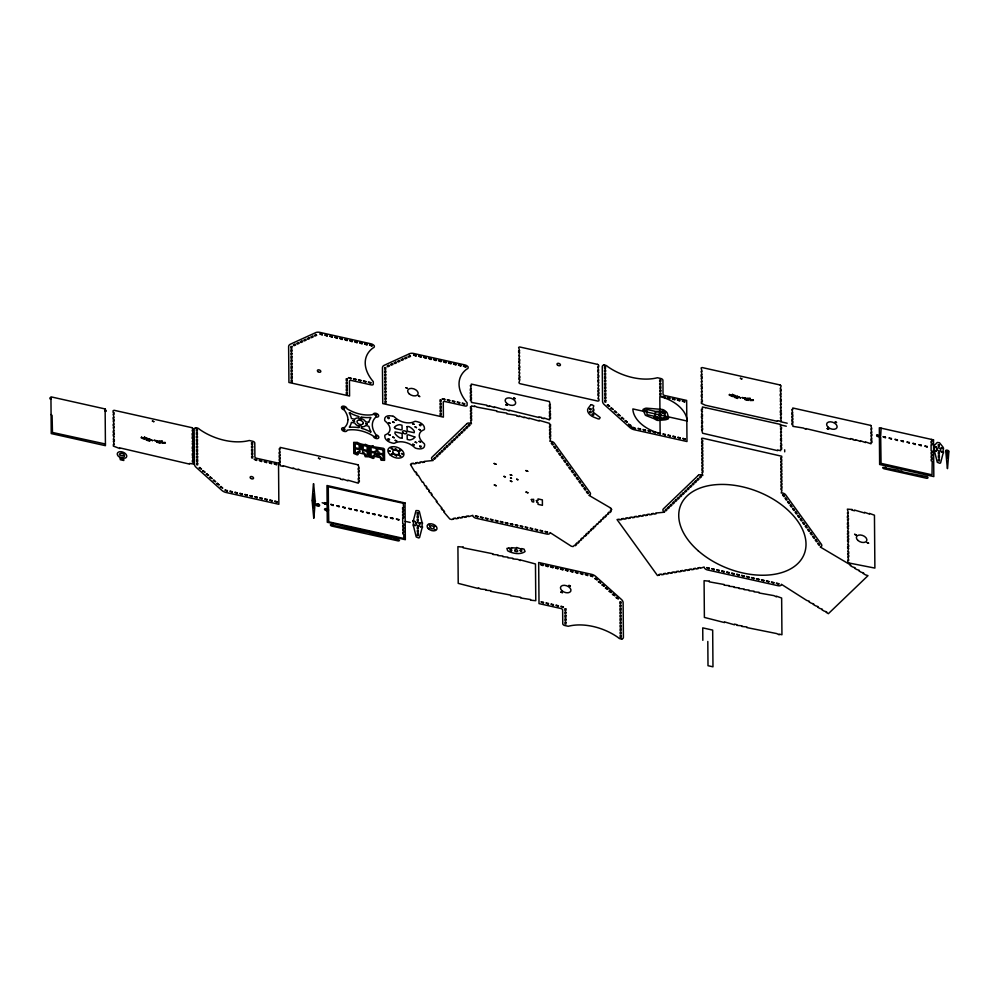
<?xml version="1.0" encoding="UTF-8"?>
<svg xmlns="http://www.w3.org/2000/svg" width="999" height="999" viewBox="0 0 999 999"><rect width="100%" height="100%" fill="white"/><g stroke="black" fill="none" stroke-linecap="round" stroke-linejoin="round"><path stroke-width="1.5" d="M313.449 483.703L312.163 499.95A1.811 1.124 21.4 0 0 312.175 501.136L313.736 518.019M313.911 518.056L315.185 501.81A1.811 1.124 21.4 0 0 315.185 500.624L313.624 483.741M947.539 468.531L948.825 452.285A1.811 1.124 21.4 0 0 947.302 450.174A1.811 1.124 21.4 0 0 945.803 451.61L947.364 468.494M105.419 444.006L52.472 432.455L52.085 415.434L51.074 414.535M359.415 425.262L360.901 425.674L359.428 425.399M630.194 425.686L630.893 425.374L628.421 424.1L632.629 427.872L635.526 428.521L633.029 427.285L633.041 427.959M881.118 428.159L880.681 435.801L876.56 435.064L878.059 435.552L876.847 436.288L880.693 437.15L881.056 463.361L932.017 474.825L932.204 461.076L931.218 460.864L931.193 459.178L932.192 459.403L932.179 457.717L931.18 457.492L931.168 455.806L932.167 456.031L932.154 454.345L931.155 454.12L931.143 452.435L932.142 452.659L932.117 450.974L931.13 450.749L931.08 444.717L932.079 444.942L932.055 443.256L931.068 443.032L931.056 441.346L932.042 441.57L931.592 439.435M780.444 421.715L787.2 423.226M780.469 424.912L786.288 426.211M50.949 398.027L49.95 397.802L49.962 398.813L50.949 399.038M105.132 410.139L106.131 410.352L106.144 411.363L105.145 411.151M322.153 502.772L327.123 503.883M405.182 521.328L410.152 522.44M328.459 509.44C323.152 506.705 323.239 511.201 328.471 510.789M328.459 509.777L325.824 509.19L328.471 510.452M362.063 428.446L361.163 427.922L361.7 426.76A5.27 3.272 21.4 0 0 365.584 425.399L368.906 426.323A29.408 18.269 21.4 0 0 371.054 431.905L370.579 431.993M349.687 412.762L349.2 412.824A29.408 18.269 21.4 0 1 351.373 418.444L354.695 419.355A5.27 3.272 21.4 0 1 358.566 417.994L359.103 416.833L358.204 416.308A23.689 14.71 21.4 0 1 349.75 412.774M784.69 449.787L784.702 451.835M707.804 641.445L708.004 665.709L712.974 666.82L712.674 630.094L702.734 627.872L702.834 640.334M362.013 428.434A23.689 14.71 21.4 0 1 370.517 431.98M359.365 419.056L360.851 419.518L359.365 419.056M395.129 449.075L396.603 449.55L395.129 449.075M510.277 474.812L511.75 475.274L510.277 474.812M392.644 422.003L394.118 422.477L392.644 422.003M415.147 442.157L416.62 442.644L415.147 442.157M520.179 550.524C521.728 553.471 522.939 549.025 520.179 550.524M402.197 437.924L400.262 438.049A11.339 7.043 21.4 0 1 394.942 433.441L395.067 431.93L400.674 433.116A1.561 0.962 21.4 0 1 402.172 434.465L402.197 437.924M407.068 426.598L407.093 430.182A1.561 0.962 21.4 0 0 408.591 431.531L414.198 432.717L414.323 431.206A11.339 7.043 21.4 0 0 409.003 426.598L407.068 426.598M347.939 419.655L347.852 421.191A26.486 16.446 21.4 0 1 344.343 427.734A2.86 1.773 21.4 0 0 341.633 428.858A2.86 1.773 21.4 0 0 343.968 431.331A2.86 1.773 21.4 0 0 347.028 430.606L347.078 430.194A26.486 16.446 21.4 0 1 373.364 436.063A2.86 1.773 21.4 0 0 375.936 438.486A2.86 1.773 21.4 0 0 378.796 437.55A2.86 1.773 21.4 0 0 376.71 435.015L376.074 434.84A26.486 16.446 21.4 0 1 372.452 426.685L372.327 425.112A26.486 16.446 21.4 0 1 375.924 417.02L375.999 417.045A2.86 1.773 21.4 0 0 378.646 415.896A2.86 1.773 21.4 0 0 376.298 413.424A2.86 1.773 21.4 0 0 373.251 414.148L373.201 414.56A26.486 16.446 21.4 0 1 346.903 408.691A2.86 1.773 21.4 0 0 344.33 406.268A2.86 1.773 21.4 0 0 341.471 407.205A2.86 1.773 21.4 0 0 343.556 409.74L344.193 409.915A26.486 16.446 21.4 0 1 347.939 419.655M120.13 457.792L120.305 459.715L121.541 459.99L121.528 457.292L122.515 457.517L122.54 460.214L123.789 460.489L123.764 457.792L125.25 458.129A4.945 3.072 21.4 0 0 125.375 453.571A4.945 3.072 21.4 0 0 118.594 452.048A4.945 3.072 21.4 0 0 118.794 456.68L120.28 457.018L120.13 457.792M313.624 494.043L313.174 499.587L314.161 499.812L313.624 494.043M314.185 502.172L313.736 507.717L313.187 501.948L314.185 502.172M359.19 427.435L358.291 427.609A23.689 14.71 21.4 0 0 349.812 427.347L349.3 427.097A29.408 18.269 21.4 0 0 351.398 422.402L354.72 422.977A5.27 3.272 21.4 0 0 358.629 426.073L359.19 427.435M361.076 417.282L361.638 418.681A5.27 3.272 21.4 0 1 365.547 421.778L368.868 422.352A29.408 18.269 21.4 0 1 370.941 417.707L370.454 417.407A23.689 14.71 21.4 0 1 361.975 417.145L361.114 417.195M947.814 452.647L947.364 458.191L946.827 452.422L947.814 452.647M510.526 477.959L511.55 478.309L510.564 477.897M415.584 523.364L417.045 525.399A2.31 1.436 21.4 0 0 418.743 525.699L419.967 524.525L418.718 523.001A2.31 1.436 21.4 0 0 417.02 522.552L415.584 523.364M429.882 526.535L431.356 528.558A2.31 1.436 21.4 0 0 433.042 528.871L434.265 527.897L433.017 526.173A2.31 1.436 21.4 0 0 431.331 525.724L429.882 526.535M936.637 448.688L938.098 450.711A2.31 1.436 21.4 0 0 939.797 451.024L941.021 450.049L939.772 448.326A2.31 1.436 21.4 0 0 938.073 447.877L936.637 448.688M328.271 486.775L328.409 503.496L324.563 502.634L325.786 503.921L324.288 503.733L328.421 504.845L328.758 521.84L403.796 538.461L403.796 534.115L402.797 533.891L402.784 532.205L403.783 532.43L403.771 530.744L402.772 530.519L402.759 528.846L403.758 529.058L403.733 527.372L402.747 527.16L402.734 525.474L403.721 525.686L403.708 524.013L402.722 523.788L402.672 517.757L403.658 517.981L403.646 516.296L402.659 516.071L402.634 514.385L403.633 514.61L403.621 512.924L402.622 512.699L402.609 511.013L403.608 511.238L403.596 509.552L402.597 509.328L402.585 507.642L403.584 507.867L403.296 503.296L328.284 486.738M149.126 438.973L152.522 440.596L149.126 438.973M737.137 396.228L740.534 397.864L737.137 396.228M654.258 417.282L654.507 417.819A8.566 5.32 21.4 0 0 656.593 419.23L657.804 419.318L657.217 418.494A7.005 4.346 21.4 0 1 655.444 417.295L654.258 417.282M665.721 412.55L664.51 412.662A7.005 4.346 21.4 0 0 662.737 411.463L662.15 410.639L663.361 410.726A8.566 5.32 21.4 0 1 665.446 412.137L665.721 412.55M353.072 420.679L354.52 421.241L353.072 420.679M388.823 450.711L390.284 451.273L388.898 450.599M503.971 476.436L505.432 476.998L504.045 476.336M394.443 427.522L395.192 428.509L400.636 429.745A1.561 0.962 21.4 0 0 402.122 429.071L401.998 425.249L399.725 424.65A11.339 7.043 21.4 0 0 394.692 427.097L394.443 427.522M414.847 437.013L414.573 437.537A11.339 7.043 21.4 0 1 409.54 439.985L407.255 439.398L407.142 435.576A1.561 0.962 21.4 0 1 408.628 434.89L414.847 437.013M152.41 421.079L153.821 421.64L152.41 421.079M318.469 458.191L319.867 458.753L318.469 458.191M365.759 423.501L367.195 424.088L365.759 423.501M388.673 422.689L390.122 423.276L388.673 422.689M388.773 434.59L390.209 435.164L388.773 434.59M395.055 419.78L396.491 420.354L395.117 419.667M395.217 440.359L396.665 440.946L395.217 440.359M405.969 387.762L407.367 388.324L406.044 387.662M401.511 453.534L402.959 454.108L401.511 453.534M412.599 423.701L414.048 424.288L412.599 423.701M418.469 396.041L419.867 396.603L418.544 395.941M412.774 444.28L414.21 444.867L412.774 444.28M419.043 429.47L420.492 430.057L419.118 429.37M419.143 441.371L420.591 441.958L419.143 441.371M412.937 520.766L413.049 521.665A6.069 3.771 21.4 0 1 413.461 522.677L413.474 523.676A6.069 3.771 21.4 0 1 413.074 524.512L413.087 525.574A4.183 2.597 21.4 0 1 413.648 526.61L416.221 536.975L418.618 537.937L419.53 537.649L421.915 528.459A4.183 2.597 21.4 0 1 422.465 527.672L422.465 526.61A6.106 3.796 21.4 0 1 422.053 525.586L422.04 524.6A6.106 3.796 21.4 0 1 422.44 523.763L422.427 522.702A4.183 2.597 21.4 0 1 421.865 521.665L419.318 511.363L418.394 510.676L416.009 510.564L413.598 519.817A4.183 2.597 21.4 0 1 413.049 520.604L412.937 520.766M414.398 521.353L415.309 521.728L414.448 521.291M414.435 525.262L415.347 525.636L414.485 525.199M420.167 522.639L421.079 523.014L420.217 522.577M420.204 526.548L421.116 526.923L420.242 526.485M428.708 524.525L429.62 524.887L428.708 524.525M428.733 528.421L429.645 528.796L428.858 528.309M434.465 525.811L435.377 526.173L434.465 525.811M434.503 529.72L435.414 530.082L434.503 529.72M494.168 463.474L496.003 464.21L494.168 463.474M505.744 404.695L507.142 405.257L505.744 404.695M494.343 484.977L496.178 485.714L494.343 484.977M513.786 398.052L515.172 398.626L513.786 398.052M516.658 479.258L518.094 479.845L516.733 479.158M525.899 470.554L527.734 471.303L525.899 470.554M526.073 492.057L527.909 492.807L526.073 492.057M531.331 499.525L532.13 501.71L533.666 502.047L533.641 499.325L531.368 499.475M536.401 500.561C537.612 501.498 535.289 502.247 538.036 502.734L538.049 504.358L542.42 505.332L542.37 499.875L537.999 498.901L538.011 500.511L536.401 500.561M589.647 408.803C590.871 411.775 592.632 407.542 589.647 408.803M589.647 411.688C590.871 414.66 592.632 410.414 589.647 411.688M592.22 414.26C593.443 417.232 595.204 412.987 592.22 414.26M560.926 592.07L562.325 592.644L560.926 592.07M568.968 585.439L570.354 586.001L568.968 585.439M644.367 410.127C645.566 413.024 647.277 408.891 644.367 410.127M655.307 418.032L656.705 418.593L655.307 418.032M663.348 411.388L664.747 411.95L663.348 411.388M665.359 417.207C666.533 420.104 668.343 415.996 665.359 417.207M740.434 378.334L741.832 378.908L740.434 378.334M827.197 428.608L828.596 429.17L827.197 428.608M835.239 421.978L836.638 422.54L835.314 421.865M854.669 534.34L856.068 534.902L854.669 534.34M867.182 542.619L868.568 543.181L867.182 542.619M933.99 446.078L934.102 446.99A6.069 3.771 21.4 0 1 934.515 448.002L934.527 449.001A6.069 3.771 21.4 0 1 934.127 449.825L934.14 450.899A4.183 2.597 21.4 0 1 934.702 451.935L937.274 462.3L939.672 463.249L940.583 462.974L942.969 453.783A4.183 2.597 21.4 0 1 943.518 452.997L943.518 451.923A6.106 3.796 21.4 0 1 943.106 450.911L943.093 449.925A6.106 3.796 21.4 0 1 943.493 449.088L943.481 448.027A4.183 2.597 21.4 0 1 942.919 446.978L939.51 442.732L937.274 442.47L934.652 445.129A4.183 2.597 21.4 0 1 934.102 445.929L933.99 446.078M935.451 446.678L936.363 447.04L935.451 446.678M935.489 450.586L936.4 450.949L935.489 450.586M941.22 447.964L942.132 448.339L941.22 447.964M941.258 451.873L942.169 452.235L941.258 451.873M146.416 439.41L146.254 440.035L149.675 441.208L149.85 440.584L146.416 439.41M734.427 396.665L734.265 397.29L737.699 398.464L737.861 397.839L734.427 396.665M343.256 407.679C344.305 410.577 346.266 406.543 343.256 407.679M343.431 429.183C344.48 432.08 346.441 428.047 343.431 429.183M374.987 414.76C376.036 417.669 377.997 413.636 374.987 414.76M375.162 436.263C376.211 439.173 378.171 435.139 375.162 436.263M387.749 417.619C388.798 420.529 390.771 416.496 387.749 417.619M387.937 439.123C388.986 442.033 390.946 437.999 387.937 439.123M419.48 424.712C420.529 427.609 422.49 423.576 419.48 424.712M419.655 446.216C420.704 449.113 422.677 445.079 419.655 446.216M395.217 455.169L396.628 455.819L395.217 455.169M510.364 480.906L511.775 481.555L510.364 480.906M392.807 437.062L394.205 437.737L392.807 437.062M415.06 426.898L416.458 427.584L415.06 426.898M510.264 549.987C511.151 552.959 513.461 548.963 510.264 549.987M363.249 423.326L363.074 423.788A3.272 2.035 21.4 0 1 360.152 424.5A3.272 2.035 21.4 0 1 357.217 422.477L357.018 421.428A3.272 2.035 21.4 0 1 360.115 420.254A3.272 2.035 21.4 0 1 363.236 422.814L363.249 423.326M144.443 437.15L144.181 437.749L147.552 439.11L147.802 438.511L144.443 437.15M732.454 394.418L732.205 395.005L735.564 396.366L735.813 395.779L732.454 394.418M141.496 437.2L141.159 437.762L144.443 439.298L144.768 438.736L141.496 437.2M729.507 394.468L729.17 395.017L732.454 396.553L732.791 396.004L729.507 394.468M590.646 405.057L588.249 408.191A8.729 5.42 21.4 0 0 593.893 417.207L597.802 418.743A1.798 1.111 21.4 0 0 599.462 418.818L600.149 417.545L592.844 411.938L592.832 410.664L593.831 410.876L593.818 409.19L592.819 408.978L593.781 405.831L592.045 404.77A1.586 0.987 21.4 0 0 590.646 405.057M124.376 456.093L119.63 455.032A2.597 1.611 21.4 0 1 121.99 453.371A2.597 1.611 21.4 0 1 124.376 456.093M467.033 423.601L431.968 457.242A3.372 2.098 21.4 0 0 433.179 460.502L424.113 461.413L424.612 462.1L422.465 462.462L421.965 461.763L419.817 462.125L420.317 462.824L418.181 463.186L417.669 462.487L415.534 462.849L416.034 463.548L413.886 463.911L413.386 463.211L411.238 463.573L411.738 464.273L410.452 464.485L414.86 471.928L415.721 471.778L416.983 473.514L416.121 473.663L417.37 475.399L418.231 475.249L422.39 482.342L423.251 482.205L424.9 485.814L425.761 485.676L427.01 487.412L426.161 487.562L427.41 489.298L428.271 489.148L429.52 490.884L428.671 491.033L429.92 492.769L430.781 492.619L432.03 494.355L431.181 494.505L437.05 501.311L436.201 501.448L442.07 508.254L441.221 508.391L442.47 510.139L443.331 509.989L444.58 511.725L443.731 511.875L449.85 519.018L451.648 519.492L453.796 519.143L453.284 518.444L455.432 518.081L455.931 518.781L458.079 518.419L457.579 517.719L459.727 517.357L460.227 518.056L462.375 517.694L461.875 516.995L464.023 516.633L464.523 517.332L466.67 516.97L466.158 516.271L468.306 515.909L468.806 516.608L472.789 515.322A3.372 2.098 21.4 0 0 476.036 518.231L546.828 534.053A3.372 2.098 21.4 0 0 550.049 532.579L571.328 546.241L573.114 546.565L574.6 545.154L575.461 545.679L576.698 544.492L575.824 543.968L577.06 542.782L577.922 543.319L579.158 542.132L578.284 541.608L581.618 539.772L580.756 539.248L581.98 538.061L582.842 538.586L584.44 535.701L585.314 536.226L586.538 535.052L585.676 534.515L586.9 533.341L587.774 533.866L588.998 532.679L588.136 532.155L591.458 530.319L590.596 529.795L591.833 528.608L592.694 529.145L593.93 527.959L593.056 527.435L594.293 526.248L595.154 526.773L596.753 523.888L597.614 524.413L599.213 521.528L600.074 522.052L601.311 520.866L600.449 520.342L603.771 518.506L602.909 517.981L604.145 516.795L605.007 517.332L606.231 516.146L605.369 515.621L608.691 513.786L607.829 513.249L609.065 512.075L609.927 512.599L611.163 511.426L610.289 510.889L611.775 509.478L610.476 508.678L610.963 508.204L588.898 495.304A3.372 2.098 21.4 0 0 590.047 492.569L554.308 443.106A3.372 2.098 21.4 0 0 549.887 441.321L550.661 438.062L549.662 437.837L549.65 436.163L550.649 436.376L550.636 434.69L549.637 434.478L549.625 432.792L550.611 433.017L550.599 431.331L549.612 431.106L549.6 429.42L550.586 429.645L550.574 427.959L549.575 427.734L549.562 426.049L550.561 426.273L550.549 424.587L549.55 424.363L549.55 423.351L539.098 420.342L539.11 421.016L529.158 418.119L529.158 418.793L524.188 417.02L524.188 417.682L519.218 415.909L519.218 416.583L516.733 416.021L516.72 415.347L506.793 413.798L506.78 413.124L496.84 411.576L496.84 410.901L476.96 407.13L474.463 405.906L474.475 406.581L471.491 405.906L471.503 406.918L470.504 406.705L470.517 408.379L471.516 408.603L471.528 410.289L470.529 410.065L470.541 411.75L471.54 411.975L471.553 413.661L470.554 413.436L470.566 415.122L471.565 415.347L471.578 417.033L470.591 416.808L470.604 418.494L471.59 418.718L471.603 420.404L470.616 420.179L471.441 423.788A3.372 2.098 21.4 0 0 467.033 423.601M434.827 457.567L433.591 458.741L434.465 459.278L435.689 458.091L434.827 457.567M437.287 455.207L436.063 456.381L436.925 456.918L438.149 455.731L437.287 455.207M439.747 452.834L438.524 454.021L439.385 454.545L440.609 453.371L439.747 452.834M442.207 450.474L440.984 451.66L441.845 452.185L443.081 451.011L442.207 450.474M444.68 448.114L443.444 449.3L444.305 449.825L445.542 448.638L444.68 448.114M447.14 445.754L445.904 446.928L446.765 447.465L448.002 446.278L447.14 445.754M449.6 443.394L448.364 444.567L449.225 445.104L450.462 443.918L449.6 443.394M452.06 441.021L450.824 442.207L451.698 442.732L452.922 441.558L452.06 441.021M454.52 438.661L453.296 439.847L454.158 440.372L455.382 439.198L454.52 438.661M456.98 436.301L455.756 437.487L456.618 438.012L457.854 436.825L456.98 436.301M459.44 433.941L458.216 435.114L459.078 435.651L460.314 434.465L459.44 433.941M461.913 431.58L460.676 432.754L461.538 433.291L462.774 432.105L461.913 431.58M464.373 429.22L463.136 430.394L463.998 430.931L465.234 429.745L464.373 429.22M466.833 426.848L465.596 428.034L466.471 428.559L467.694 427.385L466.833 426.848M469.293 424.488L468.056 425.674L468.931 426.198L470.154 425.025L469.293 424.488M698.363 475.299L663.311 508.941A3.372 2.098 21.4 0 0 664.51 512.2L655.656 513.061L656.156 513.761L654.02 514.123L653.508 513.424L651.373 513.786L651.872 514.485L649.725 514.847L649.225 514.148L647.077 514.51L647.577 515.209L645.429 515.571L644.929 514.872L642.782 515.234L643.281 515.934L641.146 516.283L640.634 515.596L638.498 515.959L638.998 516.645L636.85 517.007L636.351 516.321L634.203 516.683L634.702 517.37L632.554 517.732L632.055 517.045L629.907 517.407L630.406 518.094L628.271 518.456L627.759 517.757L625.611 518.119L626.123 518.818L623.975 519.18L623.476 518.481L621.328 518.843L621.828 519.542L619.68 519.905L619.18 519.205L617.032 519.567L657.442 575.486L659.59 575.137L659.09 574.437L661.226 574.075L661.738 574.775L663.873 574.413L663.373 573.713L665.521 573.351L666.021 574.05L668.169 573.688L667.669 572.989L669.817 572.627L670.317 573.326L672.464 572.964L671.965 572.265L674.113 571.903L674.612 572.602L676.76 572.24L676.248 571.54L678.396 571.191L678.895 571.878L681.043 571.515L680.544 570.829L682.692 570.466L683.191 571.153L685.339 570.791L684.839 570.104L686.987 569.742L687.487 570.429L689.635 570.067L689.123 569.38L691.271 569.018L691.77 569.717L693.918 569.355L693.418 568.656L695.566 568.294L696.066 568.993L698.214 568.631L697.714 567.932L699.862 567.569L700.361 568.269L704.12 567.007A3.372 2.098 21.4 0 0 707.367 569.917L778.159 585.739A3.372 2.098 21.4 0 0 781.38 584.278L806.767 600.449L809.415 601.298L808.928 601.773L811.088 603.096L813.735 603.945L813.248 604.42L815.409 605.744L818.056 606.593L817.569 607.067L819.729 608.391L822.377 609.24L821.89 609.715L824.05 611.038L826.697 611.888L826.21 612.362L828.371 613.686L868.006 575.649L865.346 574.8L863.186 573.476L863.685 573.001L861.026 572.152L858.865 570.829L859.365 570.354L856.705 569.505L854.545 568.181L855.044 567.707L852.397 566.858L850.236 565.534L850.723 565.059L820.229 546.99A3.372 2.098 21.4 0 0 821.39 544.268L785.651 494.805A3.372 2.098 21.4 0 0 781.218 493.019L781.992 489.922L780.993 489.71L780.981 488.024L781.98 488.249L781.967 486.563L780.968 486.338L780.956 484.652L781.955 484.877L781.942 483.191L780.943 482.967L780.931 481.281L781.917 481.506L781.905 479.82L780.918 479.595L780.906 477.909L781.892 478.134L781.88 476.448L780.893 476.223L780.868 474.537L781.867 474.762L781.855 473.076L780.856 472.864L780.843 471.178L781.842 471.391L781.83 469.717L780.831 469.493L780.818 467.807L781.817 468.032L781.805 466.346L780.806 466.121L780.793 464.435L781.78 464.66L781.767 462.974L780.781 462.749L780.768 461.063L781.755 461.288L781.742 459.602L780.743 459.378L780.731 457.692L781.73 457.917L781.717 456.231L702.659 438.199L701.673 438.349L701.685 440.035L702.684 440.259L702.697 441.933L701.698 441.72L701.71 443.406L702.709 443.618L702.722 445.304L701.723 445.079L701.735 446.765L702.734 446.99L702.747 448.676L701.76 448.451L701.773 450.137L702.759 450.362L702.772 452.048L701.785 451.823L701.798 453.509L702.796 453.733L702.809 455.419L701.81 455.194L701.822 456.88L702.821 457.105L702.834 458.791L701.835 458.566L701.847 460.252L702.846 460.464L702.859 462.15L701.86 461.938L701.885 463.623L702.871 463.836L702.884 465.522L701.897 465.297L701.91 466.983L702.896 467.207L702.909 468.893L701.922 468.668L701.935 470.354L702.934 470.579L702.946 472.265L701.947 472.04L702.772 475.487A3.372 2.098 21.4 0 0 698.363 475.299M666.158 509.265L664.934 510.439L665.796 510.976L667.02 509.79L666.158 509.265M668.618 506.893L667.394 508.079L668.256 508.603L669.48 507.43L668.618 506.893M671.078 504.532L669.854 505.719L670.716 506.243L671.952 505.069L671.078 504.532M673.551 502.172L672.315 503.359L673.176 503.883L674.412 502.697L673.551 502.172M676.011 499.812L674.775 500.986L675.636 501.523L676.872 500.337L676.011 499.812M678.471 497.452L677.235 498.626L678.096 499.163L679.332 497.977L678.471 497.452M680.931 495.079L679.695 496.266L680.569 496.79L681.793 495.616L680.931 495.079M683.391 492.719L682.167 493.906L683.029 494.43L684.253 493.256L683.391 492.719M685.851 490.359L684.627 491.545L685.489 492.07L686.725 490.884L685.851 490.359M688.311 487.999L687.087 489.173L687.949 489.71L689.185 488.523L688.311 487.999M690.784 485.639L689.547 486.813L690.409 487.35L691.645 486.163L690.784 485.639M693.244 483.266L692.007 484.453L692.869 484.977L694.105 483.803L693.244 483.266M695.704 480.906L694.467 482.092L695.341 482.617L696.565 481.443L695.704 480.906M698.164 478.546L696.94 479.732L697.801 480.257L699.025 479.07L698.164 478.546M700.624 476.186L699.4 477.36L700.262 477.897L701.485 476.71L700.624 476.186M668.206 418.618L667.994 418.793A9.128 5.669 21.4 0 1 664.647 419.867L658.191 420.417A2.31 1.436 21.4 0 1 656.306 419.967L654.707 419.056A7.355 4.57 21.4 0 0 652.372 418.057L646.266 415.659A1.386 0.862 21.4 0 1 645.079 414.498L643.156 410.152A1.261 0.787 21.4 0 1 643.593 409.153L644.904 408.479A4.833 3.009 21.4 0 1 647.377 408.229L647.452 408.241A10.652 6.618 21.4 0 0 647.964 408.291L661.788 409.403A3.297 2.048 21.4 0 1 663.923 410.089L664.16 410.227A10.427 6.469 21.4 0 1 666.333 411.938L666.508 412.112A4.208 2.61 21.4 0 1 667.444 413.698L668.543 417.382A2.735 1.698 21.4 0 1 668.206 418.618M315.709 332.63L290.359 344.205A6.269 3.896 21.4 0 0 288.624 346.69L288.923 382.48L349.575 396.029L349.45 381.206A1.811 1.124 21.4 0 1 351.186 380.419L371.328 384.915A2.073 1.286 21.4 0 0 373.301 384.016L373.276 381.655A44.868 27.872 21.4 0 1 373.002 347.952A3.571 2.21 21.4 0 0 374.188 345.666A4.058 2.522 21.4 0 0 371.004 343.806L319.905 332.392A6.219 3.859 21.4 0 0 315.709 332.63M295.005 344.243L293.256 345.042L293.968 345.679L295.716 344.88L295.005 344.243M298.501 342.645L296.753 343.444L297.465 344.081L299.213 343.281L298.501 342.645M301.998 341.046L300.249 341.845L300.961 342.482L302.709 341.683L301.998 341.046M305.494 339.448L303.746 340.247L304.458 340.884L306.206 340.085L305.494 339.448M308.991 337.849L307.242 338.649L307.954 339.285L309.702 338.486L308.991 337.849M312.487 336.251L310.739 337.05L311.451 337.687L313.199 336.888L312.487 336.251M315.984 334.665L314.235 335.452L314.947 336.089L316.695 335.289L315.984 334.665M409.528 353.721L384.178 365.309A6.269 3.896 21.4 0 0 382.442 367.782L382.742 403.571L443.394 417.12L443.269 402.297A1.811 1.124 21.4 0 1 445.005 401.511L465.147 406.006A2.073 1.286 21.4 0 0 467.12 405.107L467.095 402.747A44.868 27.872 21.4 0 1 466.82 369.056A3.571 2.21 21.4 0 0 468.007 366.758L467.969 366.683A4.058 2.522 21.4 0 0 464.81 364.897L413.723 353.484A6.219 3.859 21.4 0 0 409.528 353.721M388.823 365.334L387.075 366.133L387.787 366.77L389.535 365.971L388.823 365.334M392.32 363.736L390.572 364.535L391.283 365.172L393.032 364.373L392.32 363.736M395.816 362.137L394.068 362.937L394.78 363.574L396.528 362.774L395.816 362.137M399.313 360.539L397.565 361.338L398.276 361.975L400.025 361.176L399.313 360.539M402.809 358.941L401.061 359.74L401.773 360.377L403.521 359.578L402.809 358.941M406.306 357.355L404.558 358.142L405.269 358.778L407.018 357.979L406.306 357.355M409.802 355.756L408.054 356.556L408.766 357.18L410.514 356.381L409.802 355.756M199.775 467.532L199.076 467.844L201.548 469.105L199.775 467.532M203.309 470.691L202.61 471.016L205.082 472.277L203.309 470.691M206.843 473.863L206.144 474.188L208.616 475.449L206.843 473.863M210.377 477.035L209.678 477.347L212.15 478.621L210.377 477.035M213.923 480.194L213.224 480.519L215.684 481.78L213.923 480.194M217.457 483.366L216.758 483.691L219.218 484.952L217.457 483.366M220.991 486.538L220.292 486.85L222.752 488.124L220.991 486.538M391.645 448.126L390.946 448.451L393.419 449.712L391.645 448.126M392.744 453.371L390.996 454.158L391.708 454.795L393.456 453.996L392.744 453.371M400.087 450.012L398.339 450.811L399.038 451.448L400.786 450.649L400.087 450.012M399.076 454.782L398.376 455.094L400.836 456.368L399.076 454.782M607.916 404.782L607.217 405.094L609.677 406.368L607.916 404.782M611.45 407.942L610.751 408.266L613.224 409.528L611.45 407.942M614.984 411.113L614.285 411.438L616.758 412.699L614.984 411.113M618.518 414.285L617.819 414.597L620.292 415.871L618.518 414.285M622.052 417.445L621.353 417.769L623.826 419.031L622.052 417.445M625.586 420.616L624.887 420.941L627.36 422.202L625.586 420.616M595.479 578.346L594.78 578.658L597.24 579.919L595.479 578.346M599.013 581.505L598.314 581.83L600.774 583.091L599.013 581.505M602.547 584.677L601.848 585.002L604.308 586.263L602.547 584.677M606.081 587.849L605.382 588.161L607.854 589.422L606.081 587.849M609.615 591.008L608.915 591.333L611.388 592.594L609.615 591.008M613.149 594.18L612.449 594.505L614.922 595.766L613.149 594.18M616.683 597.352L615.983 597.664L618.456 598.938L616.683 597.352M552.06 442.982L551.198 443.131L552.447 444.867L553.309 444.717L552.06 442.982M554.57 446.453L553.708 446.603L554.957 448.339L555.819 448.189L554.57 446.453M557.08 449.925L556.218 450.074L557.467 451.81L558.329 451.673L557.08 449.925M559.59 453.409L558.728 453.546L559.977 455.282L560.839 455.144L559.59 453.409M562.1 456.88L561.238 457.018L562.487 458.753L563.349 458.616L562.1 456.88M564.597 460.352L563.748 460.502L564.997 462.237L565.859 462.087L564.597 460.352M567.107 463.823L566.258 463.973L567.507 465.709L568.369 465.559L567.107 463.823M569.617 467.295L568.768 467.445L570.017 469.18L570.879 469.031L569.617 467.295M572.127 470.766L571.278 470.916L572.527 472.652L573.389 472.502L572.127 470.766M574.637 474.25L573.788 474.388L575.037 476.123L575.899 475.986L574.637 474.25M577.147 477.722L576.298 477.859L577.547 479.595L578.409 479.458L577.147 477.722M579.657 481.193L578.808 481.331L580.057 483.079L580.918 482.929L579.657 481.193M582.167 484.665L581.318 484.815L582.567 486.55L583.428 486.401L582.167 484.665M584.677 488.136L583.828 488.286L585.077 490.022L585.938 489.872L584.677 488.136M587.187 491.608L586.338 491.758L587.587 493.494L588.448 493.344L587.187 491.608M783.391 494.68L782.529 494.817L783.778 496.553L784.64 496.416L783.391 494.68M785.901 498.151L785.039 498.301L786.288 500.037L787.15 499.887L785.901 498.151M509.04 548.039L506.893 548.401L507.667 550.799A14.336 8.904 21.4 0 0 525.074 551.535L524.063 549.125L521.578 548.563L521.59 549.238L516.608 547.452L516.608 548.126L511.188 547.677L511.688 548.376L509.54 548.738L509.04 548.039M788.411 501.623L787.549 501.773L788.798 503.508L789.66 503.359L788.411 501.623M790.921 505.094L790.059 505.244L791.308 506.98L792.17 506.83L790.921 505.094M793.431 508.566L792.569 508.716L793.818 510.452L794.68 510.314L793.431 508.566M795.941 512.05L795.079 512.187L796.328 513.923L797.19 513.786L795.941 512.05M798.451 515.521L797.589 515.659L798.838 517.395L799.699 517.257L798.451 515.521M800.961 518.993L800.099 519.143L801.348 520.879L802.209 520.729L800.961 518.993M803.471 522.465L802.609 522.614L803.858 524.35L804.719 524.2L803.471 522.465M805.981 525.936L805.119 526.086L806.368 527.822L807.229 527.672L805.981 525.936M808.491 529.408L807.629 529.557L808.878 531.293L809.739 531.156L808.491 529.408M811.001 532.892L810.139 533.029L811.388 534.765L812.249 534.627L811.001 532.892M813.511 536.363L812.649 536.5L813.898 538.236L814.759 538.099L813.511 536.363M816.021 539.835L815.159 539.972L816.408 541.72L817.269 541.57L816.021 539.835M818.531 543.306L817.669 543.456L818.918 545.192L819.779 545.042L818.531 543.306M603.945 364.985L603.846 364.985A4.058 2.522 21.4 0 0 602.26 366.758L602.547 401.386A6.219 3.859 21.4 0 0 604.32 404.632L629.944 427.597A6.269 3.896 21.4 0 0 634.203 429.732L686.987 441.533L686.65 400.424L664.785 395.542A1.811 1.124 21.4 0 1 663.024 393.968L662.924 380.319A2.073 1.286 21.4 0 0 660.926 378.534L657.442 377.747A44.868 27.872 21.4 0 1 607.717 366.645A3.571 2.21 21.4 0 0 603.945 364.985M195.804 427.734L195.704 427.734A4.058 2.522 21.4 0 0 194.131 429.508L194.405 464.135A6.219 3.859 21.4 0 0 196.179 467.37L221.803 490.347A6.269 3.896 21.4 0 0 226.061 492.482L278.858 504.283L278.521 463.174L256.643 458.291A1.811 1.124 21.4 0 1 254.895 456.718L254.782 443.069A2.073 1.286 21.4 0 0 252.784 441.283L249.3 440.497A44.868 27.872 21.4 0 1 199.588 429.395A3.571 2.21 21.4 0 0 195.804 427.734M621.828 639.048L621.728 639.048A3.571 2.21 21.4 0 1 617.944 637.387A44.868 27.872 21.4 0 0 568.231 626.273L564.747 625.499A2.073 1.286 21.4 0 1 562.749 623.713L562.637 610.064A1.811 1.124 21.4 0 0 560.889 608.491L539.01 603.608L538.673 562.499L591.47 574.3A6.269 3.896 21.4 0 1 595.729 576.435L621.353 599.4A6.219 3.859 21.4 0 1 623.126 602.647L623.401 637.275A4.058 2.522 21.4 0 1 621.828 639.048M753.059 399.725L749.787 399.8L750.137 400.512L753.396 400.437L753.059 399.725M165.047 442.47L161.776 442.545L162.125 443.256L165.384 443.169L165.047 442.47M750.099 398.351L746.74 398.214L747.002 398.926L750.361 399.063L750.099 398.351M162.088 441.096L158.729 440.959L158.991 441.67L162.35 441.808L162.088 441.096M748.151 399.737L744.73 399.375L748.326 400.437L748.151 399.737M160.14 442.47L156.718 442.12L160.315 443.169L160.14 442.47M359.727 451.573L358.891 451.473A3.359 2.085 21.4 0 0 356.968 453.171L355.269 452.797L355.244 448.751L359.715 449.75L359.727 451.573M745.416 398.077L741.957 397.515L745.516 398.763L745.416 398.077M157.405 440.821L153.946 440.247L157.505 441.508L157.405 440.821M780.144 384.99L702.085 367.545L701.098 367.994L702.11 371.578L701.123 371.366L702.147 374.95L701.148 374.737L701.161 376.411L702.16 376.635L702.172 378.321L701.173 378.097L702.197 381.693L701.211 381.468L702.222 385.065L701.236 384.84L701.248 386.526L702.235 386.75L702.26 388.436L701.261 388.211L702.285 391.795L701.286 391.583L702.309 395.167L701.31 394.942L701.323 396.628L702.322 396.853L701.36 400L702.347 400.224L702.359 401.91L701.373 401.685L701.385 403.371L705.369 405.232L777.459 421.353L777.459 420.704L781.43 421.253L780.406 417.669L781.405 417.894L780.381 414.298L781.368 414.523L781.355 412.837L780.369 412.612L780.356 410.926L781.343 411.151L780.319 407.555L781.318 407.779L780.294 404.195L781.293 404.408L780.269 400.824L781.268 401.036L781.243 399.363L780.256 399.138L781.218 395.991L780.231 395.766L780.219 394.081L781.206 394.305L780.182 390.709L781.181 390.934L781.168 389.248L780.169 389.023L781.143 385.876L780.144 384.99M597.677 364.398L519.617 346.953L518.631 347.402L519.655 350.999L518.656 350.774L518.681 352.46L519.667 352.684L518.706 355.831L519.692 356.056L518.731 359.203L519.73 359.428L519.742 361.101L518.743 360.889L518.756 362.575L519.755 362.787L518.781 365.934L519.78 366.158L519.792 367.844L518.806 367.62L518.818 369.305L519.805 369.53L518.843 372.677L519.83 372.902L518.868 376.049L519.867 376.273L519.88 377.959L518.881 377.734L518.893 379.42L519.892 379.645L518.918 382.792L519.93 383.678L597.976 401.123L598.963 400.674L598.95 398.988L597.964 398.763L598.925 395.616L597.926 395.392L597.914 393.718L598.913 393.931L598.901 392.245L597.902 392.033L597.889 390.347L598.888 390.559L598.876 388.886L597.877 388.661L598.838 385.514L597.852 385.289L598.813 382.142L597.827 381.918L597.814 380.232L598.801 380.457L597.777 376.86L598.776 377.085L598.763 375.399L597.764 375.174L598.738 372.028L597.739 371.815L597.727 370.13L598.713 370.354L597.702 366.758L598.688 366.983L598.676 365.297L597.677 364.398M870.828 425.437L792.769 407.992L792.781 409.677L791.782 409.453L792.806 413.049L791.82 412.824L791.832 414.51L792.819 414.735L792.831 416.421L791.845 416.196L791.857 417.882L792.856 418.106L792.869 419.792L791.87 419.568L791.882 421.253L792.881 421.466L792.894 423.151L791.895 422.939L791.907 424.612L792.906 424.837L792.919 426.361L803.358 428.022L805.843 429.245L805.843 428.571L850.586 439.248L850.586 438.573L853.071 439.123L853.071 439.797L855.556 440.359L855.556 439.685L860.539 441.471L860.526 440.796L865.509 442.582L865.496 441.908L870.978 443.806L870.966 442.282L871.952 442.507L871.94 440.821L870.953 440.596L870.928 438.911L871.927 439.135L870.903 435.539L871.902 435.764L871.89 434.078L870.891 433.866L870.878 432.18L871.877 432.392L870.853 428.808L871.84 429.033L870.828 425.437M933.516 439.872L879.332 427.759L879.632 464.485L933.828 476.598L933.516 439.872M605.494 366.82L604.495 366.596L604.507 368.281L605.506 368.506L605.494 366.82M660.689 380.157L659.69 379.932L659.702 381.618L660.701 381.843L660.689 380.157M605.519 370.192L604.52 369.967L604.532 371.653L605.531 371.865L605.519 370.192M939.272 444.867L938.273 444.642L938.286 446.328L939.285 446.553L939.272 444.867M660.714 383.529L659.715 383.304L659.727 384.99L660.726 385.214L660.714 383.529M605.544 373.551L604.545 373.339L604.57 375.012L605.556 375.237L605.544 373.551M947.801 450.799L946.315 451.473L948.313 451.91L947.801 450.799M660.739 386.9L659.74 386.675L659.752 388.361L660.751 388.586L660.739 386.9M885.464 437.2L882.979 436.638L885.464 437.874L885.464 437.2M891.433 438.536L888.935 437.974L891.433 439.21L891.433 438.536M897.389 439.86L894.904 439.31L897.402 440.534L897.389 439.86M903.358 441.196L900.873 440.646L903.371 441.87L903.358 441.196M909.327 442.532L906.842 441.983L909.327 443.206L909.327 442.532M915.296 443.868L912.811 443.306L915.296 444.543L915.296 443.868M921.253 445.204L918.768 444.642L921.265 445.879L921.253 445.204M927.222 446.528L924.737 445.979L927.234 447.202L927.222 446.528M605.569 376.923L604.582 376.698L604.595 378.384L605.581 378.609L605.569 376.923M660.764 390.272L659.777 390.047L659.79 391.733L660.776 391.958L660.764 390.272M939.335 452.584L938.336 452.36L938.348 454.046L939.347 454.27L939.335 452.584M605.594 380.294L604.607 380.07L604.62 381.755L605.619 381.98L605.594 380.294M660.789 393.631L659.802 393.419L659.815 395.104L660.814 395.317L660.789 393.631M939.36 455.956L938.361 455.731L938.373 457.417L939.372 457.642L939.36 455.956M605.631 383.666L604.632 383.441L604.645 385.127L605.644 385.352L605.631 383.666M664.797 397.053L662.312 396.503L664.797 397.727L664.797 397.053M669.767 398.164L667.282 397.614L669.767 398.838L669.767 398.164M674.737 399.275L672.252 398.713L674.737 399.95L674.737 399.275M679.707 400.387L677.222 399.825L679.707 401.061L679.707 400.387M684.677 401.498L682.192 400.936L684.69 402.172L684.677 401.498M939.385 459.328L938.398 459.103L938.411 460.789L939.397 461.014L939.385 459.328M705.394 407.629L702.409 406.968L702.422 409.54L701.435 409.315L701.448 411.001L702.447 411.226L701.473 414.373L702.472 414.597L702.484 416.283L701.485 416.059L701.498 417.744L702.497 417.969L701.535 421.116L702.522 421.328L702.534 423.014L701.548 422.802L702.572 426.386L701.573 426.161L701.585 427.847L702.584 428.072L702.597 429.757L701.598 429.533L702.622 433.241L777.697 450.661L777.697 450.025L780.681 450.686L780.669 448.888L781.655 449.113L781.643 447.427L780.644 447.202L780.631 445.517L781.63 445.741L781.618 444.056L780.619 443.831L781.593 440.684L780.594 440.459L780.581 438.773L781.58 438.998L780.556 435.402L781.543 435.626L780.519 432.043L781.518 432.255L780.494 428.671L781.493 428.896L781.48 427.21L780.481 426.985L780.456 424.4L705.394 407.629M605.656 387.038L604.657 386.813L604.67 388.499L605.669 388.723L605.656 387.038M605.681 390.397L604.695 390.184L604.707 391.87L605.694 392.083L605.681 390.397M605.706 393.768L604.72 393.544L604.732 395.229L605.719 395.454L605.706 393.768M605.744 397.14L604.745 396.915L604.757 398.601L605.756 398.826L605.744 397.14M322.277 334.44L319.792 333.878L322.277 335.102L322.277 334.44M327.247 335.539L324.762 334.99L327.247 336.213L327.247 335.539M332.217 336.651L329.732 336.101L332.217 337.325L332.217 336.651M337.187 337.762L334.702 337.212L337.2 338.436L337.187 337.762M342.158 338.873L339.672 338.324L342.17 339.548L342.158 338.873M347.128 339.985L344.643 339.435L347.14 340.659L347.128 339.985M352.098 341.096L349.613 340.547L352.11 341.77L352.098 341.096M357.08 342.207L354.595 341.658L357.08 342.882L357.08 342.207M362.05 343.319L359.565 342.769L362.05 343.993L362.05 343.319M367.02 344.43L364.535 343.881L367.02 345.105L367.02 344.43M371.99 345.542L369.505 344.992L371.99 346.216L371.99 345.542M416.096 355.532L413.598 354.97L416.096 356.206L416.096 355.532M421.066 356.643L418.581 356.081L421.066 357.317L421.066 356.643M426.036 357.754L423.551 357.192L426.036 358.429L426.036 357.754M431.006 358.866L428.521 358.304L431.006 359.54L431.006 358.866M435.976 359.977L433.491 359.415L435.989 360.639L435.976 359.977M440.946 361.076L438.461 360.527L440.959 361.75L440.946 361.076M445.916 362.187L443.431 361.638L445.929 362.862L445.916 362.187M450.886 363.299L448.401 362.749L450.899 363.973L450.886 363.299M455.869 364.41L453.384 363.861L455.869 365.085L455.869 364.41M460.839 365.522L458.354 364.972L460.839 366.196L460.839 365.522M465.809 366.633L463.324 366.084L465.809 367.307L465.809 366.633M664.61 413.436L646.952 409.49L647.002 414.647L664.647 418.593L664.61 413.436M605.769 400.512L604.77 400.287L604.782 401.973L605.781 402.197L605.769 400.512M687.075 421.029L632.879 408.928A28.272 17.57 21.4 0 0 660.127 433.341L659.827 396.615A28.272 17.57 21.4 0 1 687.075 421.029M885.713 467.457L882.729 467.457A1.548 0.962 21.4 0 0 884.227 468.806L926.498 478.246A1.548 0.962 21.4 0 0 927.971 477.572L927.472 476.785L903.608 472.127L901.123 470.904L901.123 471.578L897.639 470.117L885.713 468.131L885.713 467.457M549.363 401.523L471.316 384.078L471.328 385.764L470.329 385.539L471.353 389.135L470.354 388.911L470.367 390.597L471.366 390.821L471.378 392.507L470.379 392.282L470.404 393.968L471.391 394.18L471.403 395.866L470.417 395.654L470.429 397.327L471.416 397.552L471.441 399.238L470.442 399.013L470.454 400.699L471.453 400.924L471.466 402.447L486.863 405.207L486.875 405.881L489.36 406.443L489.348 405.769L494.33 407.555L494.33 406.88L504.27 409.777L504.27 409.103L509.24 410.889L509.24 410.214L539.073 417.545L539.073 416.883L541.558 417.432L541.558 418.106L544.043 418.656L544.043 417.982L549.512 419.88L549.5 418.369L550.499 418.593L550.486 416.908L549.487 416.683L549.475 414.997L550.474 415.222L550.461 413.536L549.462 413.311L549.45 411.625L550.449 411.85L549.425 408.254L550.412 408.479L550.399 406.793L549.413 406.581L549.388 404.895L550.387 405.107L549.363 401.523M291.858 346.641L290.859 346.416L290.871 348.102L291.87 348.326L291.858 346.641M385.676 367.732L384.677 367.507L384.69 369.193L385.689 369.418L385.676 367.732M291.883 350.012L290.884 349.787L290.896 351.473L291.895 351.698L291.883 350.012M385.701 371.104L384.702 370.879L384.715 372.565L385.714 372.789L385.701 371.104M640.484 428.958L637.999 428.396L640.496 429.632L640.484 428.958M645.466 430.07L642.969 429.508L645.466 430.744L645.466 430.07M650.436 431.181L647.951 430.619L650.436 431.855L650.436 431.181M655.406 432.292L652.921 431.73L655.406 432.967L655.406 432.292M660.376 433.404L657.891 432.842L660.376 434.078L660.376 433.404M665.346 434.515L662.861 433.953L665.359 435.177L665.346 434.515M670.317 435.626L667.832 435.064L670.329 436.288L670.317 435.626M675.287 436.725L672.802 436.176L675.299 437.4L675.287 436.725M680.257 437.837L677.772 437.287L680.269 438.511L680.257 437.837M685.239 438.948L682.754 438.399L685.239 439.622L685.239 438.948M291.908 353.384L290.909 353.159L290.934 354.845L291.92 355.057L291.908 353.384M385.726 374.475L384.727 374.25L384.74 375.936L385.739 376.161L385.726 374.475M291.933 356.743L290.946 356.531L290.959 358.204L291.945 358.429L291.933 356.743M385.751 377.834L384.765 377.622L384.777 379.308L385.764 379.52L385.751 377.834M291.97 360.115L290.971 359.89L290.984 361.576L291.983 361.8L291.97 360.115M385.776 381.206L384.79 380.994L384.802 382.667L385.801 382.892L385.776 381.206M291.995 363.486L290.996 363.261L291.009 364.947L292.008 365.172L291.995 363.486M385.814 384.578L384.815 384.353L384.827 386.039L385.826 386.263L385.814 384.578M350.924 378.171L348.439 377.61L350.924 378.846L350.924 378.171M355.894 379.283L353.409 378.721L355.894 379.957L355.894 379.283M360.864 380.394L358.379 379.832L360.864 381.069L360.864 380.394M365.834 381.506L363.349 380.944L365.834 382.18L365.834 381.506M370.804 382.617L368.319 382.055L370.816 383.291L370.804 382.617M444.742 399.263L442.245 398.701L444.742 399.937L444.742 399.263M449.712 400.374L447.227 399.812L449.712 401.049L449.712 400.374M454.682 401.486L452.197 400.924L454.682 402.16L454.682 401.486M459.652 402.597L457.167 402.035L459.652 403.271L459.652 402.597M464.622 403.708L462.137 403.146L464.622 404.383L464.622 403.708M347.202 379.021L346.216 378.796L346.228 380.482L347.215 380.706L347.202 379.021M441.021 400.112L440.022 399.887L440.035 401.573L441.034 401.798L441.021 400.112M292.02 366.858L291.021 366.633L291.034 368.319L292.033 368.544L292.02 366.858M385.839 387.949L384.84 387.724L384.852 389.41L385.851 389.635L385.839 387.949M292.045 370.229L291.059 370.005L291.071 371.69L292.058 371.915L292.045 370.229M347.227 382.392L346.241 382.167L346.253 383.853L347.24 384.078L347.227 382.392M441.046 403.484L440.059 403.259L440.072 404.945L441.058 405.169L441.046 403.484M385.864 391.321L384.865 391.096L384.89 392.782L385.876 393.007L385.864 391.321M347.265 385.764L346.266 385.539L346.278 387.225L347.277 387.437L347.265 385.764M292.07 373.589L291.084 373.376L291.096 375.062L292.095 375.274L292.07 373.589M441.071 406.855L440.084 406.63L440.097 408.316L441.096 408.541L441.071 406.855M385.889 394.692L384.902 394.468L384.915 396.153L385.901 396.378L385.889 394.692M347.29 389.123L346.291 388.911L346.303 390.584L347.302 390.809L347.29 389.123M292.108 376.96L291.109 376.748L291.121 378.421L292.12 378.646L292.108 376.96M385.914 398.052L384.927 397.839L384.94 399.525L385.939 399.737L385.914 398.052M441.108 410.214L440.109 410.002L440.122 411.688L441.121 411.9L441.108 410.214M347.315 392.495L346.316 392.27L346.328 393.956L347.327 394.18L347.315 392.495M441.133 413.586L440.134 413.374L440.147 415.047L441.146 415.272L441.133 413.586M292.133 380.332L291.134 380.107L291.146 381.793L292.145 382.018L292.133 380.332M385.951 401.423L384.952 401.198L384.965 402.884L385.964 403.109L385.951 401.423M852.072 509.527L847.364 509.14L848.388 513.074L847.389 512.849L848.413 516.446L847.414 516.221L847.427 517.907L848.426 518.131L848.438 519.805L847.439 519.592L848.463 523.176L847.477 522.952L847.489 524.637L848.476 524.862L848.488 526.548L847.502 526.323L847.514 528.009L848.513 528.234L847.539 531.381L848.538 531.605L848.551 533.291L847.552 533.066L847.564 534.752L848.563 534.977L848.576 536.663L847.577 536.438L847.602 538.124L848.588 538.336L848.601 540.022L847.614 539.81L847.627 541.483L848.613 541.708L847.651 544.855L848.651 545.079L848.663 546.765L847.664 546.54L847.676 548.226L848.675 548.451L847.701 551.598L848.7 551.823L848.713 553.508L847.726 553.284L847.739 554.969L848.725 555.194L848.738 556.88L847.751 556.655L848.775 560.239L847.776 560.027L847.789 562.037L850.037 563.211L874.887 568.094L874.45 515.197L869.48 513.411L869.48 514.085L864.51 512.3L864.51 512.974L854.557 510.077L854.57 510.751L852.085 510.202L852.072 509.527M393.007 416.271L391.596 415.959A7.268 4.508 21.4 0 0 384.677 419.118L384.677 420.079A2.16 1.349 21.4 0 0 385.464 421.341A13.699 8.516 21.4 0 1 385.564 434.752A2.185 1.361 21.4 0 0 384.815 435.676L384.815 436.638A7.268 4.508 21.4 0 0 391.82 442.907L393.244 443.231A2.16 1.349 21.4 0 0 394.842 443.069A13.699 8.516 21.4 0 1 414.635 447.49A2.185 1.361 21.4 0 0 416.258 448.376L417.669 448.688A7.268 4.508 21.4 0 0 424.587 445.529L424.587 444.567A2.16 1.349 21.4 0 0 423.801 443.294A13.699 8.516 21.4 0 1 423.701 429.895A2.185 1.361 21.4 0 0 424.45 428.958L424.45 428.009A7.268 4.508 21.4 0 0 417.445 421.728L416.021 421.416A2.16 1.349 21.4 0 0 414.423 421.578A13.699 8.516 21.4 0 1 394.63 417.157A2.185 1.361 21.4 0 0 393.007 416.271M357.18 442.457L353.696 442.357L353.796 453.471L357.28 454.932L358.166 454.458L358.154 452.697L364.31 454.083L365.234 456.705L368.706 456.805L368.619 445.691L365.135 444.243L365.135 444.905L361.65 444.13L361.7 449.687L360.701 449.475L360.664 443.906L357.18 442.457M373.039 446.004L369.555 445.904L369.655 457.018L373.139 458.466L374.026 457.992L374.013 456.243L376.598 456.818L376.561 453.009L377.56 453.234L377.597 457.043L380.182 457.617L381.094 460.252L384.565 460.352L384.478 449.238L383.479 448.339L373.039 446.678L373.039 446.004M359.178 444.592L355.194 443.693L355.232 447.739L359.215 448.626L359.178 444.592M367.132 446.366L363.149 445.479L363.186 449.525L367.17 450.412L367.132 446.366M376.273 448.414L371.054 447.24L371.091 451.286L375.075 452.172L375.062 451.161L376.298 451.448L376.273 448.414M382.992 449.912L377.772 448.738L377.797 451.773L379.033 452.048L379.046 453.059L383.029 453.958L382.992 449.912M367.17 451.423L362.699 450.424L362.712 452.235A3.609 2.248 21.4 0 1 365.509 455.082L367.207 455.469L367.17 451.423M375.075 453.184L371.104 452.297L371.128 456.343L372.827 456.718A3.359 2.085 21.4 0 1 375.087 455.007L375.075 453.184M383.029 454.97L379.058 454.07L379.071 455.894A3.359 2.085 21.4 0 1 381.381 458.628L383.067 459.003L383.029 454.97M192.12 427.722L114.073 410.277L113.087 410.739L113.099 412.412L114.086 412.637L114.098 414.323L113.112 414.098L114.136 417.694L113.137 417.47L113.149 419.155L114.148 419.38L114.161 421.066L113.162 420.841L114.186 424.438L113.187 424.213L113.199 425.899L114.198 426.123L114.211 427.797L113.224 427.584L114.236 431.168L113.249 430.956L113.262 432.629L114.261 432.854L114.273 434.54L113.274 434.315L113.287 436.001L114.286 436.226L113.312 439.373L114.311 439.597L114.323 441.283L113.324 441.058L114.348 444.655L113.362 444.43L113.374 446.116L119.843 448.539L119.843 447.889L189.448 464.085L189.435 463.449L193.419 463.998L193.406 462.312L192.407 462.087L192.395 460.414L193.394 460.626L192.37 457.043L193.356 457.255L193.344 455.581L192.357 455.357L192.332 453.671L193.331 453.896L192.308 450.299L193.307 450.524L193.294 448.838L192.295 448.613L192.283 446.928L193.282 447.152L192.258 443.556L193.244 443.781L193.232 442.095L192.245 441.87L193.207 438.723L192.208 438.511L192.195 436.825L193.194 437.05L193.182 435.364L192.183 435.139L192.17 433.454L193.169 433.678L192.145 430.082L193.144 430.307L193.119 428.621L192.12 427.722M358.179 464.835L280.12 447.39L280.132 449.075L279.146 448.851L280.17 452.447L279.171 452.222L279.183 453.908L280.182 454.133L280.195 455.819L279.196 455.594L279.208 457.28L280.207 457.492L280.22 459.178L279.221 458.966L279.245 460.639L280.232 460.864L280.244 462.549L279.258 462.325L279.27 464.011L280.257 464.235L280.269 465.746L283.254 466.421L283.254 465.746L293.207 468.643L293.194 467.969L295.692 469.193L298.177 469.755L298.164 469.08L300.662 470.304L340.422 478.521L340.434 479.195L342.919 479.745L342.907 479.083L347.889 480.856L347.889 480.194L358.329 483.191L358.316 481.68L359.315 481.905L359.303 480.219L358.304 479.995L358.291 478.309L359.29 478.533L358.266 474.937L359.253 475.162L358.229 471.565L359.228 471.79L359.215 470.104L358.216 469.88L358.204 468.206L359.203 468.419L358.179 464.835M105.132 408.953L50.937 396.84L51.236 433.578L105.432 445.679L105.132 408.953M197.352 429.57L196.353 429.345L196.366 431.031L197.365 431.256L197.352 429.57M252.547 442.907L251.548 442.682L251.561 444.368L252.56 444.592L252.547 442.907M197.377 432.929L196.378 432.717L196.403 434.403L197.39 434.615L197.377 432.929M252.572 446.278L251.573 446.053L251.598 447.739L252.585 447.964L252.572 446.278M197.402 436.301L196.416 436.076L196.428 437.762L197.415 437.987L197.402 436.301M252.597 449.65L251.611 449.425L251.623 451.111L252.61 451.336L252.597 449.65M197.44 439.672L196.441 439.448L196.453 441.133L197.452 441.358L197.44 439.672M252.622 453.022L251.636 452.797L251.648 454.483L252.647 454.695L252.622 453.022M197.465 443.044L196.466 442.819L196.478 444.505L197.477 444.73L197.465 443.044M252.66 456.381L251.661 456.168L251.673 457.854L252.672 458.066L252.66 456.381M197.49 446.416L196.491 446.191L196.503 447.877L197.502 448.101L197.49 446.416M256.656 459.802L254.171 459.24L256.656 460.477L256.656 459.802M261.626 460.914L259.141 460.352L261.626 461.588L261.626 460.914M266.596 462.025L264.111 461.463L266.608 462.699L266.596 462.025M271.566 463.136L269.081 462.574L271.578 463.811L271.566 463.136M276.536 464.248L274.051 463.686L276.548 464.922L276.536 464.248M197.515 449.787L196.528 449.562L196.541 451.248L197.527 451.461L197.515 449.787M197.54 453.146L196.553 452.934L196.566 454.607L197.565 454.832L197.54 453.146M477.859 516.446L475.374 515.896L477.859 517.12L477.859 516.446M482.829 517.557L480.344 517.007L482.829 518.231L482.829 517.557M487.799 518.668L485.314 518.119L487.799 519.343L487.799 518.668M492.769 519.78L490.284 519.23L492.782 520.454L492.769 519.78M497.739 520.891L495.254 520.342L497.752 521.565L497.739 520.891M502.709 522.002L500.224 521.453L502.722 522.677L502.709 522.002M507.692 523.114L505.194 522.564L507.692 523.788L507.692 523.114M512.662 524.225L510.177 523.676L512.662 524.9L512.662 524.225M517.632 525.337L515.147 524.787L517.632 526.011L517.632 525.337M522.602 526.448L520.117 525.899L522.602 527.122L522.602 526.448M527.572 527.559L525.087 526.997L527.584 528.234L527.572 527.559M532.542 528.671L530.057 528.109L532.554 529.345L532.542 528.671M537.512 529.782L535.027 529.22L537.524 530.457L537.512 529.782M542.482 530.894L539.997 530.332L542.494 531.568L542.482 530.894M547.464 532.005L544.979 531.443L547.464 532.679L547.464 532.005M709.19 568.144L706.705 567.594L709.19 568.818L709.19 568.144M714.16 569.255L711.675 568.693L714.16 569.929L714.16 569.255M719.13 570.367L716.645 569.805L719.143 571.041L719.13 570.367M724.1 571.478L721.615 570.916L724.113 572.152L724.1 571.478M729.07 572.589L726.585 572.027L729.083 573.264L729.07 572.589M734.053 573.701L731.555 573.139L734.053 574.375L734.053 573.701M739.023 574.812L736.538 574.25L739.023 575.486L739.023 574.812M743.993 575.923L741.508 575.362L743.993 576.598L743.993 575.923M748.963 577.035L746.478 576.473L748.963 577.709L748.963 577.035M753.933 578.146L751.448 577.584L753.945 578.821L753.933 578.146M758.903 579.258L756.418 578.696L758.915 579.932L758.903 579.258M763.873 580.369L761.388 579.807L763.885 581.043L763.873 580.369M768.843 581.48L766.358 580.918L768.855 582.155L768.843 581.48M773.825 582.592L771.34 582.03L773.825 583.266L773.825 582.592M778.795 583.703L776.31 583.141L778.795 584.378L778.795 583.703M197.577 456.518L196.578 456.293L196.591 457.979L197.59 458.204L197.577 456.518M405.032 502.959L326.973 485.514L327.272 522.252L405.332 539.685L405.032 502.959M197.602 459.89L196.603 459.665L196.616 461.351L197.615 461.575L197.602 459.89M197.627 463.261L196.628 463.037L196.653 464.722L197.64 464.947L197.627 463.261M418.156 512.812L417.17 512.587L417.182 514.273L418.169 514.497L418.156 512.812M709.29 581.181L704.083 580.694L704.382 617.419L724.525 622.589L724.512 621.915L734.465 624.812L734.465 624.138L736.95 624.7L736.95 625.374L741.92 625.811L741.92 626.485L746.89 626.922L746.902 627.597L776.722 633.578L779.208 634.815L779.208 634.14L781.942 634.752L781.643 598.026L776.41 596.178L776.423 596.853L773.925 595.629L759.015 592.969L759.015 592.295L754.045 591.858L754.045 591.183L749.075 590.746L749.075 590.072L744.105 589.635L744.093 588.96L739.135 588.523L739.123 587.849L734.165 587.412L734.153 586.738L729.183 586.301L729.183 585.626L724.213 585.189L724.213 584.515L709.302 581.855L709.29 581.181M418.181 516.183L417.195 515.959L417.207 517.644L418.206 517.857L418.181 516.183M418.219 519.542L417.22 519.33L417.232 521.003L418.231 521.228L418.219 519.542M314.173 500.312L312.687 500.998L314.673 501.436L314.173 500.312M333.191 504.907L330.694 504.345L333.191 505.569L333.191 504.907M339.148 506.231L336.663 505.681L339.161 506.905L339.148 506.231M345.117 507.567L342.632 507.017L345.117 508.241L345.117 507.567M351.086 508.903L348.601 508.341L351.086 509.577L351.086 508.903M357.055 510.239L354.558 509.677L357.055 510.914L357.055 510.239M363.012 511.563L360.527 511.013L363.024 512.237L363.012 511.563M368.981 512.899L366.496 512.35L368.993 513.573L368.981 512.899M374.95 514.235L372.465 513.673L374.95 514.91L374.95 514.235M380.919 515.571L378.434 515.009L380.919 516.246L380.919 515.571M386.875 516.895L384.39 516.346L386.888 517.569L386.875 516.895M392.844 518.231L390.359 517.682L392.857 518.906L392.844 518.231M398.813 519.567L396.328 519.005L398.813 520.242L398.813 519.567M318.369 504.395L316.883 505.069L318.881 505.519L318.369 504.395M418.281 527.26L417.282 527.035L417.295 528.721L418.294 528.946L418.281 527.26M418.306 530.631L417.307 530.407L417.32 532.092L418.319 532.317L418.306 530.631M227.385 490.596L224.887 490.034L227.385 491.271L227.385 490.596M232.355 491.708L229.87 491.146L232.355 492.382L232.355 491.708M237.325 492.819L234.84 492.257L237.325 493.494L237.325 492.819M242.295 493.931L239.81 493.369L242.295 494.605L242.295 493.931M247.265 495.042L244.78 494.48L247.277 495.704L247.265 495.042M252.235 496.141L249.75 495.591L252.248 496.815L252.235 496.141M257.205 497.252L254.72 496.703L257.218 497.927L257.205 497.252M262.175 498.364L259.69 497.814L262.188 499.038L262.175 498.364M267.158 499.475L264.673 498.926L267.158 500.149L267.158 499.475M272.128 500.586L269.643 500.037L272.128 501.261L272.128 500.586M277.098 501.698L274.613 501.148L277.098 502.372L277.098 501.698M418.331 534.003L417.345 533.778L417.357 535.464L418.344 535.689L418.331 534.003M463.136 547.127L457.917 546.64L458.216 583.366L478.359 588.536L478.359 587.862L480.844 589.098L485.814 589.535L485.814 590.209L490.784 590.646L490.796 591.321L510.676 595.092L510.676 595.754L520.616 597.302L520.616 597.976L530.556 599.525L530.569 600.199L535.776 600.699L535.476 563.973L520.304 559.902L520.317 560.576L517.819 559.353L512.862 558.916L512.849 558.241L507.879 557.804L507.879 557.13L502.909 556.693L502.909 556.018L497.939 555.581L497.939 554.907L492.969 554.47L492.969 553.796L463.136 547.802L463.136 547.127M542.919 564.959L540.434 564.398L542.919 565.634L542.919 564.959M547.889 566.071L545.404 565.509L547.889 566.745L547.889 566.071M552.859 567.182L550.374 566.62L552.859 567.857L552.859 567.182M557.829 568.294L555.344 567.732L557.842 568.968L557.829 568.294M562.799 569.405L560.314 568.843L562.812 570.079L562.799 569.405M567.769 570.516L565.284 569.954L567.782 571.191L567.769 570.516M572.752 571.628L570.254 571.066L572.752 572.302L572.752 571.628M577.722 572.739L575.237 572.177L577.722 573.414L577.722 572.739M582.692 573.851L580.207 573.289L582.692 574.525L582.692 573.851M587.662 574.962L585.177 574.4L587.662 575.636L587.662 574.962M592.632 576.073L590.147 575.511L592.644 576.748L592.632 576.073M333.354 524.75L330.369 524.75A1.548 0.962 21.4 0 0 331.868 526.098L398.002 540.871A1.548 0.962 21.4 0 0 399.475 540.197L396.491 538.861L396.491 539.535L393.007 538.074L390.522 537.524L390.534 538.199L384.553 536.188L384.565 536.863L372.627 533.528L372.627 534.203L369.143 532.742L333.354 525.424L333.354 524.75M620.879 602.06L619.892 601.835L619.904 603.521L620.903 603.746L620.879 602.06M620.916 605.431L619.917 605.207L619.929 606.893L620.928 607.117L620.916 605.431M620.941 608.791L619.942 608.578L619.954 610.264L620.953 610.476L620.941 608.791M620.966 612.162L619.967 611.937L619.992 613.623L620.978 613.848L620.966 612.162M620.991 615.534L620.004 615.309L620.017 616.995L621.003 617.22L620.991 615.534M621.028 618.905L620.029 618.681L620.042 620.367L621.041 620.591L621.028 618.905M543.468 602.409L540.983 601.86L543.481 603.084L543.468 602.409M548.439 603.521L545.953 602.971L548.451 604.195L548.439 603.521M553.409 604.632L550.924 604.083L553.421 605.307L553.409 604.632M558.391 605.744L555.906 605.194L558.391 606.418L558.391 605.744M563.361 606.855L560.876 606.306L563.361 607.529L563.361 606.855M565.859 608.928L564.86 608.703L564.872 610.389L565.871 610.614L565.859 608.928M621.053 622.277L620.054 622.052L620.067 623.738L621.066 623.963L621.053 622.277M565.884 612.3L564.885 612.075L564.91 613.761L565.896 613.985L565.884 612.3M621.078 625.649L620.079 625.424L620.092 627.11L621.091 627.322L621.078 625.649M565.909 615.671L564.922 615.446L564.934 617.132L565.921 617.357L565.909 615.671M621.103 629.008L620.117 628.796L620.129 630.481L621.116 630.694L621.103 629.008M565.933 619.043L564.947 618.818L564.959 620.504L565.958 620.729L565.933 619.043M621.128 632.379L620.142 632.155L620.154 633.841L621.153 634.065L621.128 632.379M565.971 622.414L564.972 622.19L564.984 623.875L565.983 624.088L565.971 622.414M621.166 635.751L620.167 635.526L620.179 637.212L621.178 637.437L621.166 635.751M399.001 453.359L399.001 452.847A3.272 2.035 21.4 0 0 395.879 450.287A3.272 2.035 21.4 0 0 392.782 451.448L392.782 451.96A3.272 2.035 21.4 0 0 395.916 454.533A3.272 2.035 21.4 0 0 399.001 453.359M403.084 432.967A2.235 1.386 21.4 0 0 406.68 433.204A2.235 1.386 21.4 0 0 404.133 430.794A2.235 1.386 21.4 0 0 403.084 432.967M390.047 454.82A8.404 5.22 21.4 0 0 403.621 455.719A8.404 5.22 21.4 0 0 394.018 446.678A8.404 5.22 21.4 0 0 390.047 454.82M428.296 528.646A5.182 3.222 21.4 0 0 436.75 529.482A5.182 3.222 21.4 0 0 431.131 523.788A5.182 3.222 21.4 0 0 428.296 528.646M316.658 505.519A1.811 1.124 21.4 0 0 319.568 505.644A1.811 1.124 21.4 0 0 317.42 503.721A1.811 1.124 21.4 0 0 316.658 505.519M250.637 478.284A1.786 1.111 21.4 0 0 253.496 478.396A1.786 1.111 21.4 0 0 251.386 476.511A1.786 1.111 21.4 0 0 250.637 478.284M828.121 427.21A5.495 3.422 21.4 0 0 836.95 427.659A5.495 3.422 21.4 0 0 830.544 421.803A5.495 3.422 21.4 0 0 828.121 427.21M317.894 371.603A1.786 1.111 21.4 0 0 320.754 371.728A1.786 1.111 21.4 0 0 318.644 369.83A1.786 1.111 21.4 0 0 317.894 371.603M658.928 415.459A1.561 0.962 21.4 0 0 661.425 415.559A1.561 0.962 21.4 0 0 659.577 413.911A1.561 0.962 21.4 0 0 658.928 415.459M515.197 551.123A1.561 0.962 21.4 0 0 517.669 551.211A1.561 0.962 21.4 0 0 515.821 549.575A1.561 0.962 21.4 0 0 515.197 551.123M506.655 403.296A5.495 3.422 21.4 0 0 515.496 403.746A5.495 3.422 21.4 0 0 509.078 397.889A5.495 3.422 21.4 0 0 506.655 403.296M409.165 393.806A5.495 3.422 21.4 0 0 417.994 394.255A5.495 3.422 21.4 0 0 411.588 388.399A5.495 3.422 21.4 0 0 409.165 393.806M557.517 365.072A1.786 1.111 21.4 0 0 560.377 365.197A1.786 1.111 21.4 0 0 558.266 363.299A1.786 1.111 21.4 0 0 557.517 365.072M656.218 416.633A5.495 3.422 21.4 0 0 665.059 417.082A5.495 3.422 21.4 0 0 658.653 411.226A5.495 3.422 21.4 0 0 656.218 416.633M561.938 590.696A5.495 3.422 21.4 0 0 570.779 591.158A5.495 3.422 21.4 0 0 564.36 585.302A5.495 3.422 21.4 0 0 561.938 590.696M857.866 540.384A5.495 3.422 21.4 0 0 866.707 540.834A5.495 3.422 21.4 0 0 860.289 534.977A5.495 3.422 21.4 0 0 857.866 540.384M698.239 550.811A66.409 41.246 21.4 0 0 804.145 554.22A66.409 41.246 21.4 0 0 724.737 484.465A66.409 41.246 21.4 0 0 698.239 550.811"/></g></svg>
